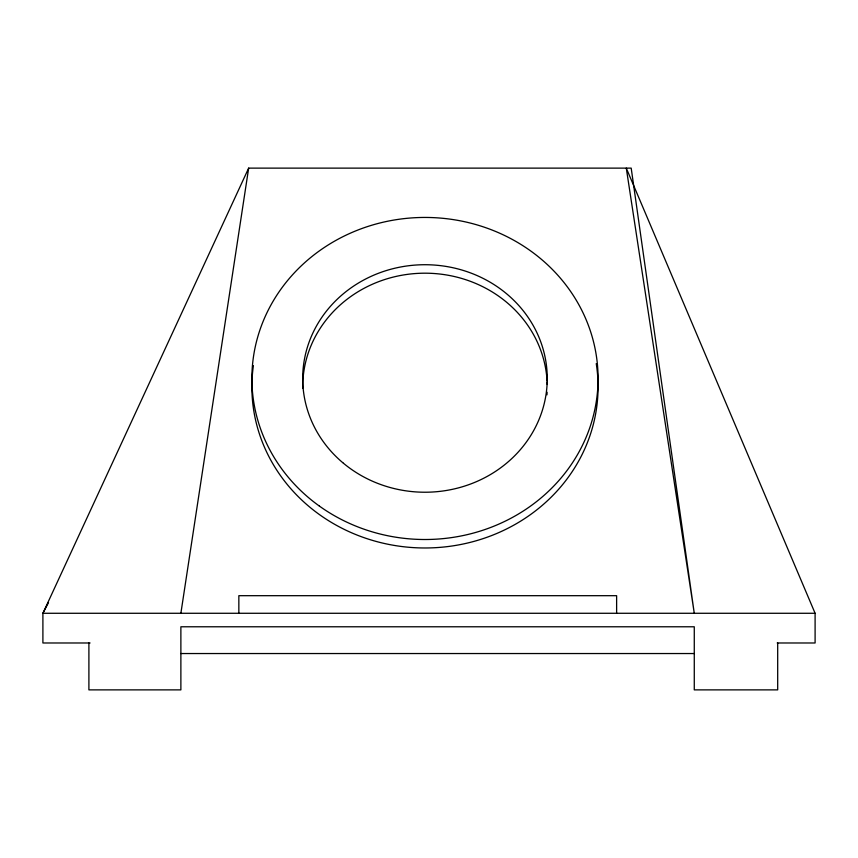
<?xml version="1.0" encoding="UTF-8"?>
<svg xmlns="http://www.w3.org/2000/svg" width="858" height="858" viewBox="0 0 858 858"><rect width="100%" height="100%" fill="white"/><g stroke="black" fill="none" stroke-linecap="round" stroke-linejoin="round"><path stroke-width="1.29" d="M180.877 613.277L248.659 168.125L631.198 168.125L694.272 613.277L626.286 168.125L815.1 613.277L815.1 642.985L777.187 642.985M248.659 168.125L42.9 613.277L42.9 642.985L90.069 642.985M48.509 602.595L42.9 613.277L815.1 613.277M180.877 653.539L694.272 653.539M777.691 642.985L777.691 689.875L694.272 689.875L694.272 626.78L180.877 626.78L180.877 689.875L88.9 689.875L88.9 642.985M616.623 613.277L616.623 595.688L238.846 595.688L238.846 613.277M596.246 363.62A173.102 161.036 0 0 1 426.072 547.972A173.102 161.036 0 0 1 253.4 365.637M547.114 392.256A122.276 113.749 0 0 1 546.954 394.852M302.702 388.116A122.276 113.749 0 0 1 420.946 273.252A122.276 113.749 0 0 1 547.061 380.62M547.125 381.896A122.276 113.749 0 0 1 547.222 384.47M319.358 506.059A173.102 161.036 0 0 0 596.557 399.774A173.102 161.036 0 0 0 359.019 229.59A173.102 161.036 0 0 0 319.358 506.059M343.447 463.256A122.276 113.749 0 0 0 544.658 401.769A122.276 113.749 0 0 0 386.819 270.399A122.276 113.749 0 0 0 343.447 463.256"/></g></svg>
